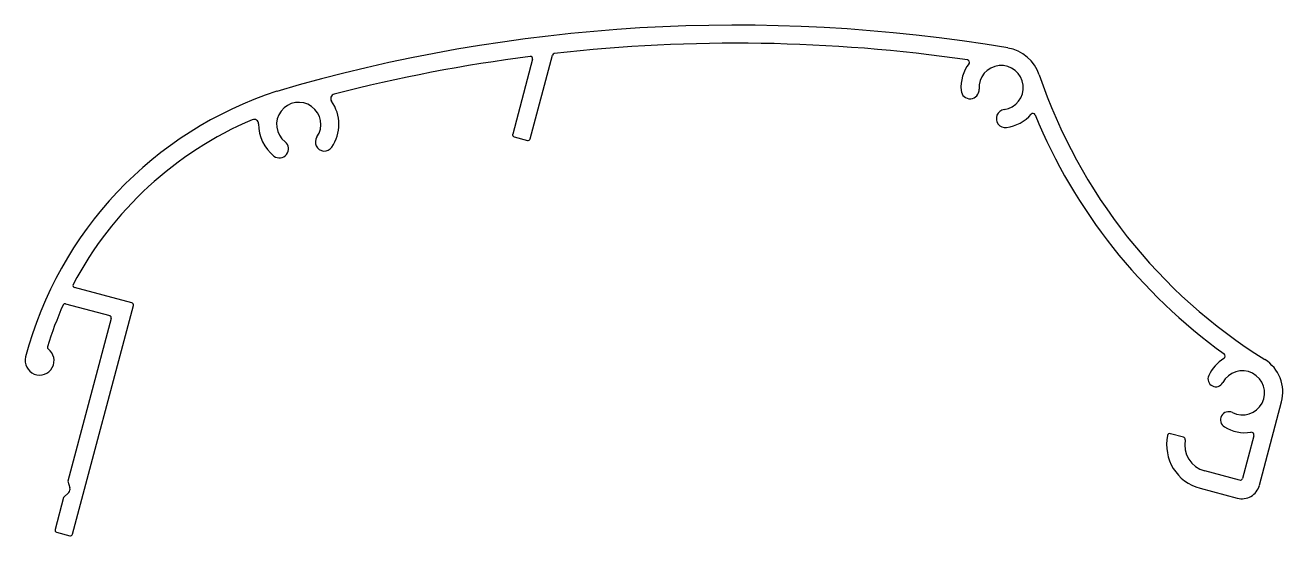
# Model space of a CAD drawing. Extents: x 931 to 1071, y 478 to 535.
import ezdxf

# ---------------------------------------------------------------- set-up
doc = ezdxf.new("R2010")
doc.units = 0
doc.layers.get('0').update_dxf_attribs({"linetype": 'CONTINUOUS'})

msp = doc.modelspace()

# ---------------------------------------------------------------- linework, layer by layer
for p, q in [((987.66, 530.91), (985.45, 522.62)), ((987.38, 522.11), (989.85, 531.36)), ((985.63, 522.31), (987.08, 521.93)), ((943.26, 503.93), (936.93, 505.62)), ((935.9, 503.82), (940.81, 502.52)), ((936.69, 478.31), (943.43, 503.63)), ((940.99, 502.21), (936.19, 484.19)), ((1068.16, 483.72), (1070.62, 492.96)), ((1059.76, 489.06), (1058.31, 489.44)), ((1067.56, 489.22), (1066.29, 484.47)), ((1065.98, 484.29), (1062.12, 485.32)), ((936.19, 484.19), (936.4, 483.44)), ((935.71, 482.39), (934.76, 478.83)), ((936.27, 482.94), (935.71, 482.39)), ((1061.6, 483.39), (1065.71, 482.3)), ((934.93, 478.52), (936.38, 478.13))]:
    msp.add_line(p, q)
for centre, radius, start, end in [((1010.21, 354.44), 180.25, 80.3888, 106.3987), ((1010.21, 354.44), 178.25, 81.7341, 96.4901), ((1010.21, 354.44), 178.25, 97.357, 104.4716), ((987.42, 530.97), 0.25, 345.0828, 97.357), ((990.09, 531.3), 0.25, 96.4901, 165.0828), ((1035.8, 530.59), 0.25, 323.1535, 81.7341), ((1039.56, 527.77), 4.45, 18.7099, 80.3888), ((1039.56, 527.77), 4.45, 143.1535, 183.9723), ((1039.56, 527.77), 2.45, 277.6709, 183.9723), ((1100.37, 548.36), 59.75, 198.7099, 238.0638), ((972.35, 487.17), 42.25, 107.9675, 165.2351), ((965.79, 526.55), 0.5, 104.4716, 215.3089), ((1036.12, 527.53), 1, 183.9723, 3.9723), ((961.75, 523.69), 2.45, 325.5407, 231.8422), ((961.75, 523.69), 4.45, 325.5407, 35.3089), ((1040.02, 524.35), 1, 97.6709, 277.6709), ((972.35, 487.17), 40.25, 113.0349, 152.1367), ((956.8, 523.75), 0.5, 359.3136, 113.0349), ((1039.56, 527.77), 4.45, 277.6709, 318.4898), ((1043.08, 524.66), 0.25, 22.4824, 138.4898), ((1100.37, 548.36), 61.75, 202.4824, 234.2072), ((961.75, 523.69), 4.45, 179.3136, 231.8422), ((985.69, 522.56), 0.25, 165.0828, 255.0828), ((959.62, 520.98), 1, 231.8422, 51.8422), ((964.59, 521.74), 1, 145.5407, 325.5407), ((987.14, 522.17), 0.25, 255.0828, 345.0828), ((936.99, 505.86), 0.25, 152.1367, 255.0828), ((972.35, 487.17), 40.24, 155.7241, 162.8289), ((935.85, 503.63), 0.2, 75.0828, 155.7241), ((943.19, 503.69), 0.25, 345.0828, 75.0828), ((940.74, 502.27), 0.25, 345.0828, 75.0828), ((933.05, 497.53), 1.6, 165.2351, 54.2919), ((934.1, 498.99), 0.2, 162.8289, 234.2919), ((1066.59, 494), 4.45, 121.9359, 155.0817), ((1064.08, 498.03), 0.3, 301.9359, 54.2072), ((1066.51, 494.05), 4.25, 345.0828, 58.0638), ((1066.28, 493.96), 2.45, 243.0677, 152.185), ((1063.34, 495.51), 0.871, 155.0817, 332.185), ((1064.76, 490.97), 0.907, 63.0677, 238.9308), ((1062.89, 488.22), 5, 168.0998, 255.0828), ((1058.24, 489.2), 0.25, 75.0828, 168.0998), ((1059.7, 488.82), 0.25, 349.4946, 75.0828), ((1066.59, 494), 4.45, 238.9308, 278.1772), ((1067.27, 489.3), 0.3, 345.0828, 98.1772), ((1062.89, 488.22), 3, 169.4946, 255.0828), ((935.92, 483.3), 0.5, 314.1204, 16.0451), ((1066.23, 484.23), 2, 255.0828, 345.0828), ((1066.05, 484.54), 0.25, 255.0828, 345.0828), ((935, 478.76), 0.25, 165.0828, 255.0828), ((936.45, 478.38), 0.25, 255.0828, 345.0828)]:
    msp.add_arc(centre, radius, start, end)

doc.saveas('drawing.dxf')
